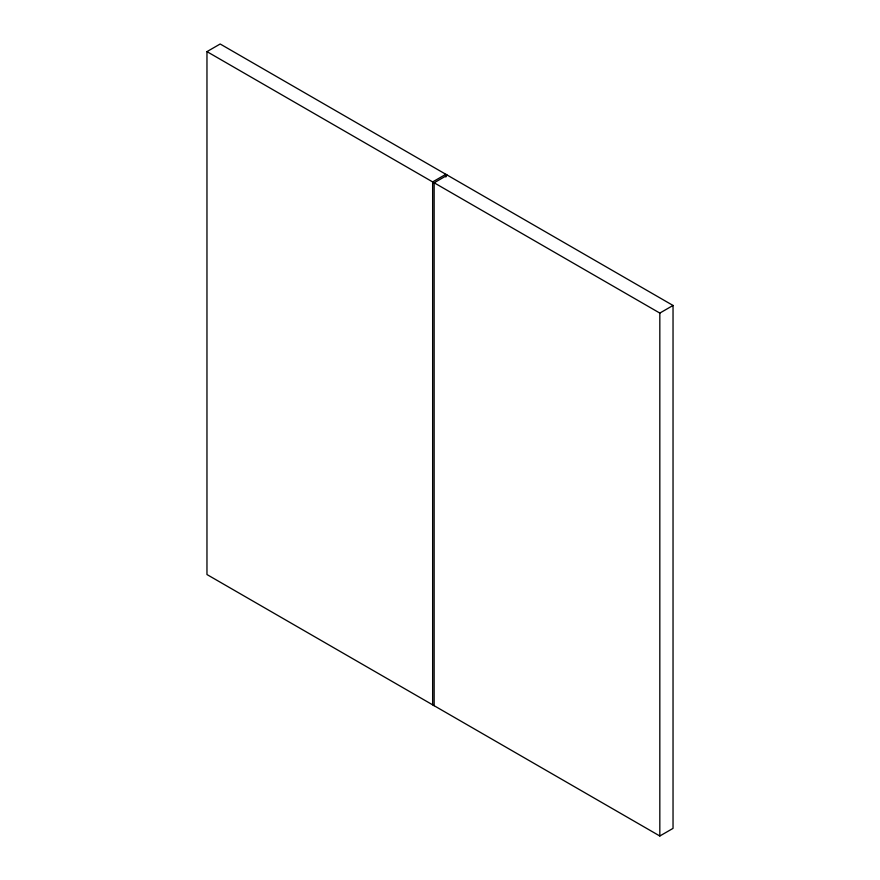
<?xml version="1.0" encoding="UTF-8"?>
<svg xmlns="http://www.w3.org/2000/svg" width="880" height="880" viewBox="0 0 880 880"><rect width="100%" height="100%" fill="white"/><g stroke="black" fill="none" stroke-linecap="round" stroke-linejoin="round"><path stroke-width="1.32" d="M206.965 51.623L220.176 44L673.035 305.459L673.035 828.377L659.824 836L206.965 574.541L206.965 51.623L659.824 313.082L673.035 305.459M447.359 175.164L434.148 182.787L434.148 705.705M659.824 313.082L659.824 836M445.852 177.034L445.852 174.295L432.641 181.918L432.641 704.836"/></g></svg>
